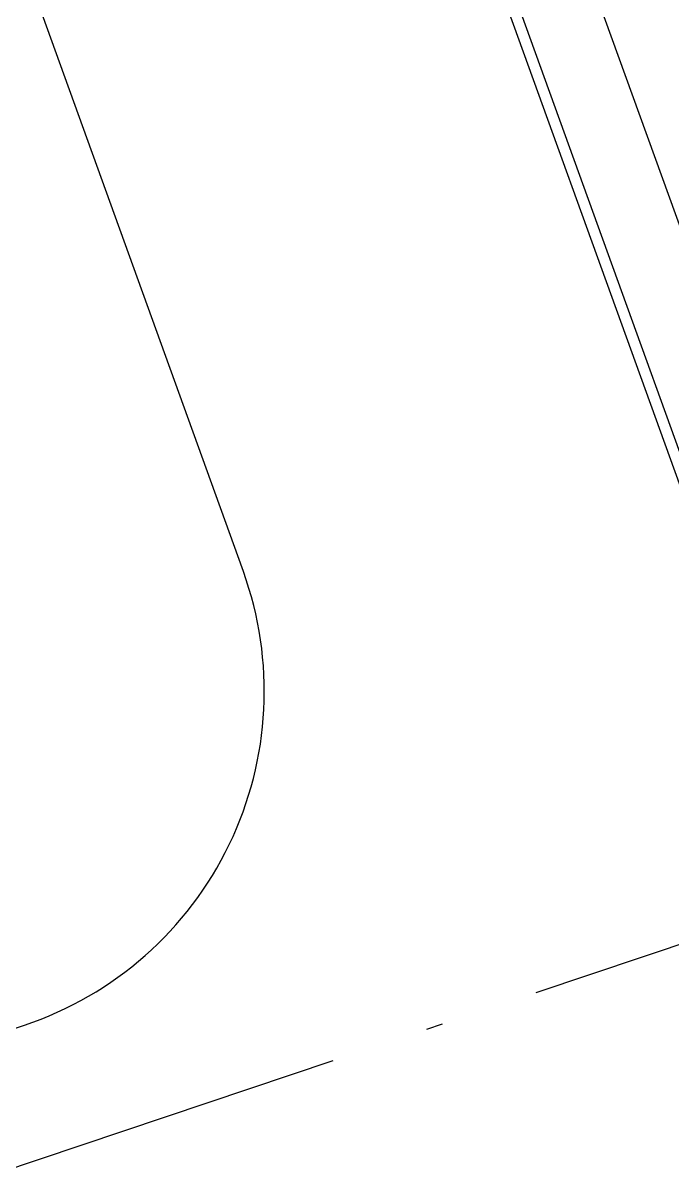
# Model space of a CAD drawing. Header units: metres. Extents: x 568006 to 1139366, y 2064802 to 4131555.
# Drawn here: x 568686.43 to 568701.19, y 2066151.25 to 2066177.4 of the extents above; entities that cross this region are included whole.
import ezdxf
from ezdxf.enums import TextEntityAlignment as Align
from ezdxf.xclip import XClip

# ---------------------------------------------------------------- set-up
doc = ezdxf.new("R2010")
doc.units = ezdxf.units.M
doc.header["$XCLIPFRAME"] = 0
doc.linetypes.add('ACAD_ISO10W100', pattern=[18.5, 12, -3, 0.5, -3])
for name, color, linetype in [('BoThamCo', 94, 'CONTINUOUS'), ('ghi_chu', 7, 'CONTINUOUS'), ('LogDg', 7, 'CONTINUOUS'), ('TimDg', 222, 'CONTINUOUS')]:
    doc.layers.add(name, color=color, linetype=linetype)
doc.layers.add('hung-demlonha', color=7, linetype='CONTINUOUS', lineweight=15)
doc.styles.add('QH1', font='arialbd.ttf', dxfattribs={"width": 0.8})

# ---------------------------------------------------------------- blocks, each defined once
blk = doc.blocks.new('tmbc_khub')
at = {"layer": 'BoThamCo'}
blk.add_lwpolyline([(1.583, 166.506, 0.414214), (3.824, 165.455, 0.414214), (4.874, 167.696), (-19.833, 236.008, 0.414214), (-22.074, 237.058, 0.414214), (-23.124, 234.817)], format="xyb", close=True, dxfattribs=at)
at = {"layer": 'LogDg'}
blk.add_lwpolyline([(-215.799, 185.529, 0.400458), (-220.949, 175.76), (-212.748, 146.869, 0.428104), (-202.507, 141.469), (-29.916, 199.39, 0.421043), (-24.938, 209.695), (-35.144, 237.914, 0.407417), (-45.212, 242.777)], format="xyb", close=True, dxfattribs=at)
blk.add_lwpolyline([(1.348, 166.42, 0.414214), (3.909, 165.22), (3.909, 165.22, 0.414214), (5.109, 167.781), (-19.598, 236.093, 0.414214), (-22.159, 237.293), (-22.159, 237.293, 0.414214), (-23.359, 234.732), (1.348, 166.42)], format="xyb", dxfattribs=at)
at = {"layer": 'TimDg', "linetype": 'ACAD_ISO10W100', "ltscale": 0.75}
for points in [[(107.543, -124.133), (15.376, 133.515), (-122.04, 513.448), (-178.345, 685.867)], [(-9.753, 202.992), (-360.991, 85.118)]]:
    blk.add_lwpolyline(points, dxfattribs=at)
at = {"layer": 'hung-demlonha', "color": 7, "ltscale": 5, "style": 'QH1', "width": 0.65}
for tag, p in [('BT04', (-109.598, 191.643)), ('BT06', (-305.798, 171.199)), ('BT05', (-282.572, 137.244))]:
    blk.add_attdef(tag, text='', height=3.96, rotation=0, dxfattribs=at).set_placement(p, align=Align.CENTER)

msp = doc.modelspace()

# ---------------------------------------------------------------- block references
at = {"layer": 'ghi_chu'}
ref = msp.add_blockref('tmbc_khub', (568716.382, 2065955.242), dxfattribs=at)
XClip(ref).set_block_clipping_path([(-391.9901366149, 0), (0, 477.830198009)])

doc.saveas('drawing.dxf')
